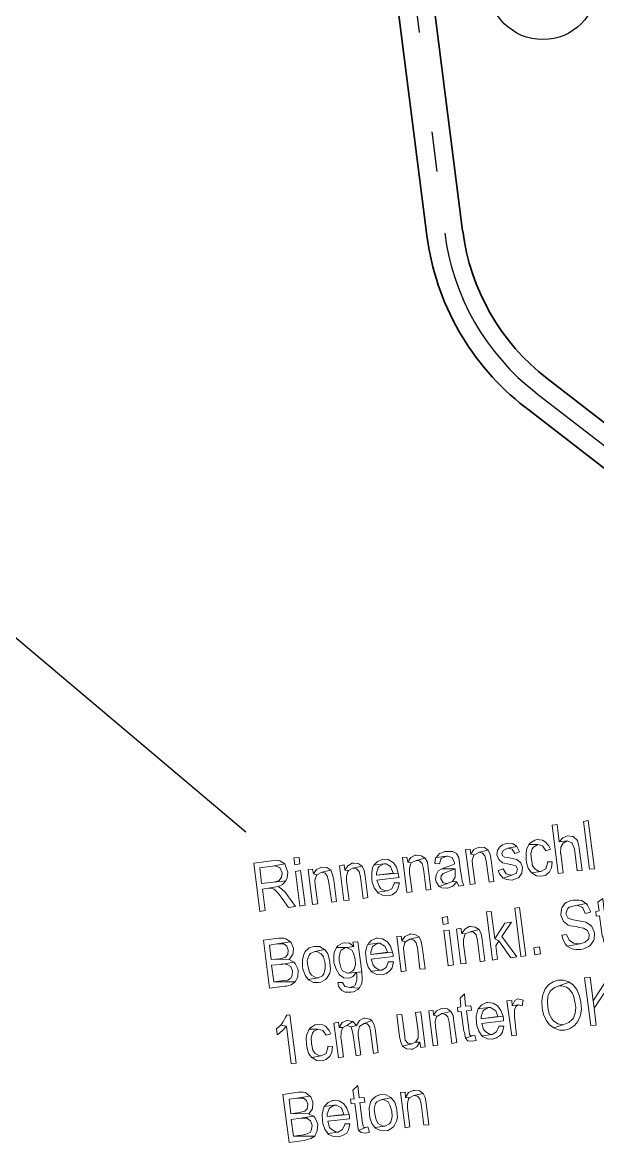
# Model space of a CAD drawing. Header units: metres. Extents: x 2713732.4 to 2713757.2, y 1226081.6 to 1226111.3.
# Drawn here: x 2713744.027 to 2713745.463, y 1226084.13 to 1226086.929 of the extents above; entities that cross this region are included whole.
import ezdxf

# ---------------------------------------------------------------- set-up
doc = ezdxf.new("R2010")
doc.units = ezdxf.units.M
doc.linetypes.add('DASHDOT', pattern=[1, 0.5, -0.25, 0, -0.25])
doc.layers.add('einlagen_boden_erstes_og', color=7, linetype='Continuous', true_color=0x000000)

msp = doc.modelspace()

# ---------------------------------------------------------------- linework, layer by layer
at = {"layer": 'einlagen_boden_erstes_og', "color": 7, "linetype": 'DASHDOT', "lineweight": 25, "extrusion": (0.000477202, 0.001815, 0.999998)}
for p, q in [((2713744.9551, 1226087.4001, -0.1539), (2713745.0817, 1226086.4025, -0.1522)), ((2713745.3094, 1226086.0037, -0.1516), (2713746.5856, 1226085.0149, -0.1504))]:
    msp.add_line(p, q, dxfattribs=at)
at = {"layer": 'einlagen_boden_erstes_og', "color": 1, "linetype": 'Continuous', "lineweight": 35, "true_color": 0xff0000, "extrusion": (0.000477202, 0.001815, 0.999998)}
for p, q in [((2713744.9997, 1226087.4058, -0.154), (2713745.1263, 1226086.4082, -0.1522)), ((2713744.9104, 1226087.3944, -0.1539), (2713745.037, 1226086.3968, -0.1521)), ((2713745.337, 1226086.0393, -0.1516), (2713746.6132, 1226085.0505, -0.1504)), ((2713745.2819, 1226085.9682, -0.1515), (2713746.5581, 1226084.9794, -0.1503))]:
    msp.add_line(p, q, dxfattribs=at)
at = {"layer": 'einlagen_boden_erstes_og', "color": 7, "linetype": 'Continuous', "lineweight": 25, "extrusion": (0.000477202, 0.001815, 0.999998)}
msp.add_line((2713743.8814, 1226085.5007, -0.15), (2713744.5846, 1226084.9062, -0.1492), dxfattribs=at)
at = {"layer": 'einlagen_boden_erstes_og', "color": 7, "lineweight": 0}
for points in [[(2713745.4434, 1226084.8129), (2713745.4282, 1226084.9324), (2713745.4401, 1226084.9346), (2713745.4554, 1226084.814), (2713745.4434, 1226084.8129)], [(2713745.3619, 1226084.9248), (2713745.35, 1226084.9226), (2713745.3652, 1226084.8021), (2713745.3771, 1226084.8042), (2713745.3717, 1226084.852), (2713745.3706, 1226084.8531), (2713745.3717, 1226084.8683), (2713745.3771, 1226084.8781), (2713745.3869, 1226084.8835), (2713745.3674, 1226084.8813)], [(2713745.312, 1226084.8868), (2713745.3065, 1226084.8857), (2713745.2957, 1226084.8792), (2713745.2913, 1226084.8748), (2713745.3141, 1226084.8748), (2713745.3261, 1226084.8716), (2713745.3261, 1226084.8716), (2713745.3337, 1226084.8585), (2713745.3456, 1226084.8629), (2713745.3413, 1226084.8716), (2713745.3326, 1226084.8813), (2713745.3261, 1226084.8857)], [(2713745.388, 1226084.8966), (2713745.3761, 1226084.8911), (2713745.3674, 1226084.8813), (2713745.3869, 1226084.8835), (2713745.3989, 1226084.8792), (2713745.4, 1226084.8781), (2713745.4054, 1226084.864), (2713745.4119, 1226084.8086), (2713745.4249, 1226084.8097), (2713745.4173, 1226084.8651), (2713745.4163, 1226084.8705), (2713745.413, 1226084.8846), (2713745.4021, 1226084.8944), (2713745.401, 1226084.8944)], [(2713745.086, 1226084.8575), (2713745.0817, 1226084.8575), (2713745.0697, 1226084.852), (2713745.0687, 1226084.852), (2713745.06, 1226084.8422), (2713745.086, 1226084.8455), (2713745.0882, 1226084.8455), (2713745.1002, 1226084.8422), (2713745.1056, 1226084.8292), (2713745.1056, 1226084.826), (2713745.0991, 1226084.8227), (2713745.0849, 1226084.8183), (2713745.0741, 1226084.814), (2713745.1078, 1226084.814), (2713745.1078, 1226084.8086), (2713745.1078, 1226084.7934), (2713745.1012, 1226084.7825), (2713745.1002, 1226084.7825), (2713745.1121, 1226084.7814), (2713745.1164, 1226084.7706), (2713745.1295, 1226084.7727), (2713745.1251, 1226084.7825), (2713745.1241, 1226084.7901), (2713745.1208, 1226084.8086), (2713745.1186, 1226084.8281), (2713745.1164, 1226084.8422), (2713745.111, 1226084.852), (2713745.1012, 1226084.8575), (2713745.0991, 1226084.8575)], [(2713745.1447, 1226084.8629), (2713745.1338, 1226084.8618), (2713745.1447, 1226084.7749), (2713745.1577, 1226084.776), (2713745.1512, 1226084.8238), (2713745.1501, 1226084.8357), (2713745.1545, 1226084.8477), (2713745.1556, 1226084.8488), (2713745.1469, 1226084.8509)], [(2713745.1675, 1226084.8683), (2713745.1653, 1226084.8672), (2713745.1545, 1226084.8618), (2713745.1469, 1226084.8509), (2713745.1556, 1226084.8488), (2713745.1675, 1226084.8553), (2713745.1903, 1226084.8607), (2713745.1805, 1226084.8672)], [(2713745.1903, 1226084.8607), (2713745.1675, 1226084.8553), (2713745.1762, 1226084.8531), (2713745.1816, 1226084.8466), (2713745.1849, 1226084.8336), (2713745.1925, 1226084.7803), (2713745.2044, 1226084.7825), (2713745.1979, 1226084.8357), (2713745.1947, 1226084.8498)], [(2713745.2359, 1226084.877), (2713745.2262, 1226084.8737), (2713745.2186, 1226084.8683), (2713745.2131, 1226084.8596), (2713745.212, 1226084.8488), (2713745.2164, 1226084.8368), (2713745.2262, 1226084.8292), (2713745.2305, 1226084.8281), (2713745.2457, 1226084.8249), (2713745.2468, 1226084.8249), (2713745.2587, 1226084.8216), (2713745.2631, 1226084.814), (2713745.2609, 1226084.8042), (2713745.2598, 1226084.8031), (2713745.249, 1226084.7977), (2713745.2272, 1226084.7901), (2713745.2359, 1226084.7868), (2713745.2501, 1226084.7858), (2713745.2533, 1226084.7868), (2713745.2653, 1226084.7912), (2713745.2664, 1226084.7923), (2713745.274, 1226084.8031), (2713745.2761, 1226084.8173), (2713745.2718, 1226084.8292), (2713745.262, 1226084.8368), (2713745.2577, 1226084.8379), (2713745.2435, 1226084.8412), (2713745.2316, 1226084.8433), (2713745.2262, 1226084.8466), (2713745.224, 1226084.852), (2713745.2272, 1226084.8596), (2713745.2272, 1226084.8596), (2713745.2392, 1226084.8651), (2713745.262, 1226084.8694), (2713745.2522, 1226084.8759), (2713745.249, 1226084.8759)], [(2713745.262, 1226084.8694), (2713745.2392, 1226084.8651), (2713745.2501, 1226084.8629), (2713745.2566, 1226084.852), (2713745.2685, 1226084.8564)], [(2713745.2913, 1226084.8748), (2713745.2859, 1226084.8618), (2713745.2848, 1226084.852), (2713745.2848, 1226084.8368), (2713745.2859, 1226084.8292), (2713745.2902, 1226084.8151), (2713745.2979, 1226084.8042), (2713745.3217, 1226084.8075), (2713745.3174, 1226084.8075), (2713745.3065, 1226084.814), (2713745.3011, 1226084.8216), (2713745.2979, 1226084.8379), (2713745.2968, 1226084.852), (2713745.3, 1226084.864), (2713745.3033, 1226084.8683), (2713745.3141, 1226084.8748)], [(2713744.6494, 1226084.8336), (2713744.6048, 1226084.8281), (2713744.62, 1226084.7076), (2713744.6331, 1226084.7097), (2713744.6266, 1226084.7629), (2713744.6418, 1226084.7651), (2713744.6657, 1226084.7695), (2713744.6765, 1226084.7749), (2713744.6852, 1226084.7836), (2713744.6244, 1226084.7771), (2713744.62, 1226084.8162), (2713744.6515, 1226084.8205), (2713744.682, 1226084.826), (2713744.67, 1226084.8336), (2713744.6635, 1226084.8346)], [(2713744.682, 1226084.826), (2713744.6515, 1226084.8205), (2713744.657, 1226084.8216), (2713744.6689, 1226084.8173), (2713744.67, 1226084.8173), (2713744.6754, 1226084.8042), (2713744.6744, 1226084.7934), (2713744.6678, 1226084.7847), (2713744.6667, 1226084.7836), (2713744.6537, 1226084.7803), (2713744.6244, 1226084.7771), (2713744.6852, 1226084.7836), (2713744.6885, 1226084.7912), (2713744.6896, 1226084.8053), (2713744.6885, 1226084.8097), (2713744.683, 1226084.8238)], [(2713744.7178, 1226084.8422), (2713744.7048, 1226084.8412), (2713744.7069, 1226084.8238), (2713744.72, 1226084.826)], [(2713744.8308, 1226084.8238), (2713744.8188, 1226084.8216), (2713744.8297, 1226084.7347), (2713744.8427, 1226084.7358), (2713744.8362, 1226084.7836), (2713744.8362, 1226084.7955), (2713744.8395, 1226084.8075), (2713744.8416, 1226084.8097), (2713744.8319, 1226084.8107)], [(2713744.8536, 1226084.8281), (2713744.8503, 1226084.8281), (2713744.8395, 1226084.8216), (2713744.8319, 1226084.8107), (2713744.8416, 1226084.8097), (2713744.8525, 1226084.8151), (2713744.8753, 1226084.8205), (2713744.8655, 1226084.827)], [(2713744.9046, 1226084.8227), (2713744.9014, 1226084.8173), (2713744.8992, 1226084.8031), (2713744.8992, 1226084.7868), (2713744.9003, 1226084.7803), (2713744.9057, 1226084.7662), (2713744.9133, 1226084.7553), (2713744.9383, 1226084.7586), (2713744.934, 1226084.7586), (2713744.922, 1226084.764), (2713744.9177, 1226084.7706), (2713744.9122, 1226084.7858), (2713744.9676, 1226084.7923), (2713744.9665, 1226084.7966), (2713744.9655, 1226084.8031), (2713744.9112, 1226084.7977), (2713744.9112, 1226084.8031), (2713744.9155, 1226084.8173), (2713744.9177, 1226084.8194), (2713744.9296, 1226084.826)], [(2713744.9274, 1226084.8379), (2713744.9253, 1226084.8368), (2713744.9133, 1226084.8325), (2713744.9046, 1226084.8227), (2713744.9296, 1226084.826), (2713744.935, 1226084.826), (2713744.9459, 1226084.8194), (2713744.947, 1226084.8173), (2713744.9524, 1226084.8031), (2713744.9112, 1226084.7977), (2713744.9655, 1226084.8031), (2713744.9611, 1226084.8183), (2713744.9535, 1226084.8292), (2713744.9513, 1226084.8303), (2713744.9405, 1226084.8368)], [(2713744.9872, 1226084.8433), (2713744.9763, 1226084.8422), (2713744.9872, 1226084.7543), (2713745.0002, 1226084.7564), (2713744.9937, 1226084.8042), (2713744.9937, 1226084.8151), (2713744.997, 1226084.827), (2713744.9981, 1226084.8292), (2713744.9894, 1226084.8303)], [(2713745.0111, 1226084.8477), (2713745.0078, 1226084.8477), (2713744.997, 1226084.8422), (2713744.9894, 1226084.8303), (2713744.9981, 1226084.8292), (2713745.01, 1226084.8346), (2713745.0328, 1226084.8401), (2713745.023, 1226084.8466)], [(2713745.0328, 1226084.8401), (2713745.01, 1226084.8346), (2713745.0187, 1226084.8336), (2713745.0252, 1226084.827), (2713745.0285, 1226084.814), (2713745.035, 1226084.7608), (2713745.0469, 1226084.7619), (2713745.0404, 1226084.8162), (2713745.0382, 1226084.8303)], [(2713745.06, 1226084.8422), (2713745.0589, 1226084.8412), (2713745.0567, 1226084.827), (2713745.0687, 1226084.826), (2713745.0687, 1226084.826), (2713745.073, 1226084.8401), (2713745.0741, 1226084.8401), (2713745.086, 1226084.8455)], [(2713745.338, 1226084.8314), (2713745.338, 1226084.8281), (2713745.3337, 1226084.814), (2713745.3337, 1226084.814), (2713745.3217, 1226084.8075), (2713745.2979, 1226084.8042), (2713745.3, 1226084.8031), (2713745.3109, 1226084.7966), (2713745.3239, 1226084.7955), (2713745.3337, 1226084.7977), (2713745.3435, 1226084.8064), (2713745.3478, 1226084.8162), (2713745.35, 1226084.8314)], [(2713744.7211, 1226084.8097), (2713744.7091, 1226084.8075), (2713744.72, 1226084.7206), (2713744.733, 1226084.7228)], [(2713744.7515, 1226084.8129), (2713744.7406, 1226084.8118), (2713744.7515, 1226084.7249), (2713744.7645, 1226084.726), (2713744.758, 1226084.7738), (2713744.7569, 1226084.7858), (2713744.7613, 1226084.7977), (2713744.7623, 1226084.7988), (2713744.7536, 1226084.801)], [(2713744.7743, 1226084.8183), (2713744.7721, 1226084.8173), (2713744.7613, 1226084.8118), (2713744.7536, 1226084.801), (2713744.7623, 1226084.7988), (2713744.7743, 1226084.8053), (2713744.7971, 1226084.8107), (2713744.7873, 1226084.8173)], [(2713744.7971, 1226084.8107), (2713744.7743, 1226084.8053), (2713744.783, 1226084.8031), (2713744.7884, 1226084.7966), (2713744.7917, 1226084.7836), (2713744.7993, 1226084.7304), (2713744.8112, 1226084.7325), (2713744.8047, 1226084.7858), (2713744.8014, 1226084.7999)], [(2713744.8753, 1226084.8205), (2713744.8525, 1226084.8151), (2713744.8612, 1226084.814), (2713744.8677, 1226084.8075), (2713744.871, 1226084.7934), (2713744.8775, 1226084.7401), (2713744.8894, 1226084.7423), (2713744.8829, 1226084.7955), (2713744.8807, 1226084.8097)], [(2713745.0741, 1226084.814), (2713745.0654, 1226084.8086), (2713745.06, 1226084.7988), (2713745.0589, 1226084.7868), (2713745.06, 1226084.7814), (2713745.0676, 1226084.7695), (2713745.0882, 1226084.7771), (2713745.0773, 1226084.7792), (2713745.0719, 1226084.789), (2713745.073, 1226084.7966), (2713745.0773, 1226084.8021), (2713745.0882, 1226084.8064), (2713745.0969, 1226084.8097), (2713745.1078, 1226084.814)], [(2713745.2272, 1226084.814), (2713745.2153, 1226084.8097), (2713745.2186, 1226084.801), (2713745.2272, 1226084.7901), (2713745.249, 1226084.7977), (2713745.2468, 1226084.7977), (2713745.2348, 1226084.801), (2713745.2348, 1226084.801)], [(2713744.6657, 1226084.7695), (2713744.6418, 1226084.7651), (2713744.6494, 1226084.7651), (2713744.6559, 1226084.7629), (2713744.6635, 1226084.7553), (2713744.6657, 1226084.7532), (2713744.6754, 1226084.7401), (2713744.6917, 1226084.7173), (2713744.7091, 1226084.7195), (2713744.6874, 1226084.7499), (2713744.6841, 1226084.7543), (2713744.6744, 1226084.764)], [(2713744.9557, 1226084.7792), (2713744.9557, 1226084.7771), (2713744.9492, 1226084.764), (2713744.9383, 1226084.7586), (2713744.9133, 1226084.7553), (2713744.9155, 1226084.7532), (2713744.9264, 1226084.7477), (2713744.9394, 1226084.7467), (2713744.9503, 1226084.7488), (2713744.96, 1226084.7564), (2713744.9644, 1226084.764), (2713744.9687, 1226084.7792)], [(2713745.1002, 1226084.7825), (2713745.0882, 1226084.7771), (2713745.0676, 1226084.7695), (2713745.0741, 1226084.7662), (2713745.0871, 1226084.7651), (2713745.0882, 1226084.7651), (2713745.1002, 1226084.7695), (2713745.1023, 1226084.7716), (2713745.1121, 1226084.7814)], [(2713745.476, 1226084.7401), (2713745.464, 1226084.7304), (2713745.4673, 1226084.7086), (2713745.4586, 1226084.7076), (2713745.4597, 1226084.6956), (2713745.4684, 1226084.6967), (2713745.4749, 1226084.6467), (2713745.476, 1226084.6435), (2713745.4793, 1226084.6293), (2713745.4966, 1226084.6359), (2713745.4923, 1226084.6369), (2713745.489, 1226084.6391), (2713745.4879, 1226084.6478), (2713745.4814, 1226084.6989), (2713745.4934, 1226084.6999), (2713745.4923, 1226084.7119), (2713745.4793, 1226084.7097)], [(2713745.2718, 1226084.5946), (2713745.2566, 1226084.7152), (2713745.2685, 1226084.7173), (2713745.2837, 1226084.5968), (2713745.2718, 1226084.5946)], [(2713745.4032, 1226084.7358), (2713745.3967, 1226084.7347), (2713745.3847, 1226084.7293), (2713745.3815, 1226084.7271), (2713745.3739, 1226084.7162), (2713745.3728, 1226084.713), (2713745.3717, 1226084.6989), (2713745.3717, 1226084.6978), (2713745.3771, 1226084.6837), (2713745.3782, 1226084.6826), (2713745.3891, 1226084.6739), (2713745.3945, 1226084.6717), (2713745.4097, 1226084.6695), (2713745.4173, 1226084.6674), (2713745.4282, 1226084.6652), (2713745.438, 1226084.6598), (2713745.4423, 1226084.65), (2713745.4412, 1226084.6391), (2713745.4325, 1226084.6304), (2713745.4325, 1226084.6304), (2713745.4195, 1226084.6261), (2713745.3869, 1226084.6207), (2713745.3989, 1226084.6141), (2713745.4086, 1226084.612), (2713745.4217, 1226084.612), (2713745.4293, 1226084.6141), (2713745.4412, 1226084.6196), (2713745.4456, 1226084.6228), (2713745.4532, 1226084.6337), (2713745.4543, 1226084.638), (2713745.4554, 1226084.6532), (2713745.4543, 1226084.6565), (2713745.4488, 1226084.6695), (2713745.4456, 1226084.6728), (2713745.4336, 1226084.6804), (2713745.426, 1226084.6826), (2713745.4108, 1226084.6847), (2713745.3989, 1226084.6869), (2713745.3891, 1226084.6913), (2713745.3837, 1226084.701), (2713745.3837, 1226084.701), (2713745.388, 1226084.7141), (2713745.3924, 1226084.7184), (2713745.4054, 1226084.7217), (2713745.4347, 1226084.7271), (2713745.4228, 1226084.7347), (2713745.4163, 1226084.7358)], [(2713745.4347, 1226084.7271), (2713745.4054, 1226084.7217), (2713745.4119, 1226084.7228), (2713745.4239, 1226084.7184), (2713745.426, 1226084.7162), (2713745.4325, 1226084.7021), (2713745.4456, 1226084.7054), (2713745.4445, 1226084.7097), (2713745.438, 1226084.7228)], [(2713745.0882, 1226084.6945), (2713745.0752, 1226084.6923), (2713745.0773, 1226084.675), (2713745.0904, 1226084.6771)], [(2713745.1979, 1226084.7076), (2713745.186, 1226084.7065), (2713745.2012, 1226084.5859), (2713745.2131, 1226084.5881), (2713745.2088, 1226084.6217), (2713745.2164, 1226084.6337), (2713745.2066, 1226084.6391)], [(2713745.0926, 1226084.6608), (2713745.0795, 1226084.6598), (2713745.0904, 1226084.5718), (2713745.1034, 1226084.5739)], [(2713745.1219, 1226084.6652), (2713745.111, 1226084.663), (2713745.1219, 1226084.5761), (2713745.1349, 1226084.5772), (2713745.1284, 1226084.625), (2713745.1284, 1226084.6369), (2713745.1317, 1226084.6489), (2713745.1327, 1226084.6511), (2713745.1241, 1226084.6522)], [(2713745.1458, 1226084.6695), (2713745.1425, 1226084.6695), (2713745.1317, 1226084.663), (2713745.1241, 1226084.6522), (2713745.1327, 1226084.6511), (2713745.1447, 1226084.6565), (2713745.1675, 1226084.6619), (2713745.1577, 1226084.6684)], [(2713745.1675, 1226084.6619), (2713745.1447, 1226084.6565), (2713745.1534, 1226084.6554), (2713745.1599, 1226084.6489), (2713745.1632, 1226084.6348), (2713745.1697, 1226084.5815), (2713745.1816, 1226084.5837), (2713745.1751, 1226084.6369), (2713745.1729, 1226084.6511)], [(2713745.2479, 1226084.6804), (2713745.2316, 1226084.6782), (2713745.2066, 1226084.6391), (2713745.2164, 1226084.6337), (2713745.2468, 1226084.5913), (2713745.262, 1226084.5935), (2713745.224, 1226084.6445)], [(2713744.6667, 1226084.6402), (2713744.6287, 1226084.6359), (2713744.6439, 1226084.5153), (2713744.682, 1226084.5207), (2713744.6863, 1226084.5207), (2713744.6982, 1226084.524), (2713744.708, 1226084.5316), (2713744.6548, 1226084.5316), (2713744.6494, 1226084.5729), (2713744.6733, 1226084.575), (2713744.7048, 1226084.5805), (2713744.6928, 1226084.587), (2713744.6939, 1226084.5881), (2713744.6483, 1226084.587), (2713744.6439, 1226084.6228), (2713744.6635, 1226084.6261), (2713744.6961, 1226084.6315), (2713744.6852, 1226084.6391), (2713744.6798, 1226084.6402)], [(2713744.6961, 1226084.6315), (2713744.6635, 1226084.6261), (2713744.6667, 1226084.6261), (2713744.6798, 1226084.6261), (2713744.6874, 1226084.6207), (2713744.6906, 1226084.6109), (2713744.6896, 1226084.6), (2713744.683, 1226084.5924), (2713744.67, 1226084.5892), (2713744.6483, 1226084.587), (2713744.6939, 1226084.5881), (2713744.7015, 1226084.5989), (2713744.7026, 1226084.5989), (2713744.7037, 1226084.6141), (2713744.7037, 1226084.6152), (2713744.6982, 1226084.6293)], [(2713744.8308, 1226084.6293), (2713744.8264, 1226084.6283), (2713744.8145, 1226084.6217), (2713744.8112, 1226084.6174), (2713744.834, 1226084.6174), (2713744.8373, 1226084.6174), (2713744.8547, 1226084.6196), (2713744.8438, 1226084.6283)], [(2713744.8644, 1226084.6315), (2713744.8525, 1226084.6304), (2713744.8547, 1226084.6196), (2713744.8373, 1226084.6174), (2713744.8492, 1226084.6109), (2713744.8536, 1226084.6033), (2713744.8579, 1226084.5881), (2713744.859, 1226084.575), (2713744.8558, 1226084.5631), (2713744.8525, 1226084.5587), (2713744.8416, 1226084.5533), (2713744.8742, 1226084.5566)], [(2713744.8894, 1226084.625), (2713744.8873, 1226084.6196), (2713744.884, 1226084.6054), (2713744.8851, 1226084.5892), (2713744.8862, 1226084.5826), (2713744.8905, 1226084.5685), (2713744.8981, 1226084.5577), (2713744.9242, 1226084.5609), (2713744.9188, 1226084.5609), (2713744.9079, 1226084.5674), (2713744.9025, 1226084.5729), (2713744.8981, 1226084.5881), (2713744.9524, 1226084.5946), (2713744.9524, 1226084.5989), (2713744.9513, 1226084.6054), (2713744.897, 1226084.6), (2713744.897, 1226084.6054), (2713744.9014, 1226084.6196), (2713744.9035, 1226084.6217), (2713744.9144, 1226084.6283)], [(2713744.9133, 1226084.6402), (2713744.9101, 1226084.6402), (2713744.8981, 1226084.6348), (2713744.8894, 1226084.625), (2713744.9144, 1226084.6283), (2713744.9198, 1226084.6283), (2713744.9307, 1226084.6217), (2713744.9329, 1226084.6196), (2713744.9383, 1226084.6054), (2713744.897, 1226084.6), (2713744.9513, 1226084.6054), (2713744.9459, 1226084.6207), (2713744.9383, 1226084.6315), (2713744.9372, 1226084.6326), (2713744.9264, 1226084.6391)], [(2713744.9731, 1226084.6456), (2713744.9622, 1226084.6445), (2713744.9731, 1226084.5566), (2713744.985, 1226084.5587), (2713744.9796, 1226084.6065), (2713744.9785, 1226084.6174), (2713744.9818, 1226084.6293), (2713744.9839, 1226084.6315), (2713744.9742, 1226084.6337)], [(2713744.9959, 1226084.6511), (2713744.9937, 1226084.65), (2713744.9818, 1226084.6445), (2713744.9742, 1226084.6337), (2713744.9839, 1226084.6315), (2713744.9948, 1226084.638), (2713745.0176, 1226084.6435), (2713745.0089, 1226084.6489)], [(2713745.0176, 1226084.6435), (2713744.9948, 1226084.638), (2713745.0046, 1226084.6359), (2713745.01, 1226084.6293), (2713745.0133, 1226084.6163), (2713745.0198, 1226084.5631), (2713745.0328, 1226084.5642), (2713745.0252, 1226084.6185), (2713745.023, 1226084.6326)], [(2713745.3858, 1226084.65), (2713745.3739, 1226084.6478), (2713745.3761, 1226084.6391), (2713745.3826, 1226084.6261), (2713745.3869, 1226084.6207), (2713745.4195, 1226084.6261), (2713745.4163, 1226084.6261), (2713745.4032, 1226084.6283), (2713745.4032, 1226084.6283), (2713745.3924, 1226084.6359), (2713745.3924, 1226084.6359)], [(2713744.7558, 1226084.6196), (2713744.7428, 1226084.6163), (2713744.733, 1226084.6076), (2713744.7298, 1226084.6), (2713744.7265, 1226084.587), (2713744.7265, 1226084.5696), (2713744.7276, 1226084.5631), (2713744.733, 1226084.5479), (2713744.7406, 1226084.537), (2713744.7656, 1226084.5414), (2713744.7602, 1226084.5414), (2713744.7493, 1226084.5479), (2713744.7439, 1226084.5555), (2713744.7395, 1226084.5718), (2713744.7384, 1226084.5848), (2713744.7428, 1226084.5978), (2713744.746, 1226084.6022), (2713744.7569, 1226084.6076), (2713744.7819, 1226084.612), (2713744.7797, 1226084.613), (2713744.7689, 1226084.6196)], [(2713744.7819, 1226084.612), (2713744.7569, 1226084.6076), (2713744.7623, 1226084.6076), (2713744.7732, 1226084.6011), (2713744.7786, 1226084.5935), (2713744.783, 1226084.5772), (2713744.783, 1226084.5642), (2713744.7797, 1226084.5511), (2713744.7765, 1226084.5468), (2713744.7656, 1226084.5414), (2713744.7406, 1226084.537), (2713744.7428, 1226084.5359), (2713744.7536, 1226084.5294), (2713744.7667, 1226084.5294), (2713744.7721, 1226084.5305), (2713744.7841, 1226084.537), (2713744.7873, 1226084.5403), (2713744.7949, 1226084.5533), (2713744.796, 1226084.5631), (2713744.7949, 1226084.5805), (2713744.7938, 1226084.5859), (2713744.7895, 1226084.6011)], [(2713744.8112, 1226084.6174), (2713744.8058, 1226084.6044), (2713744.8047, 1226084.5957), (2713744.8047, 1226084.5805), (2713744.8058, 1226084.5772), (2713744.8101, 1226084.5631), (2713744.8177, 1226084.55), (2713744.8188, 1226084.549), (2713744.8297, 1226084.5414), (2713744.8427, 1226084.5403), (2713744.8525, 1226084.5446), (2713744.8612, 1226084.5544), (2713744.8742, 1226084.5566), (2713744.8416, 1226084.5533), (2713744.8384, 1226084.5533), (2713744.8264, 1226084.5587), (2713744.8221, 1226084.5674), (2713744.8177, 1226084.5837), (2713744.8177, 1226084.5946), (2713744.821, 1226084.6076), (2713744.8232, 1226084.6109), (2713744.834, 1226084.6174)], [(2713745.3065, 1226084.5989), (2713745.3044, 1226084.6163), (2713745.3185, 1226084.6185), (2713745.3207, 1226084.6011), (2713745.3065, 1226084.5989)], [(2713744.7048, 1226084.5805), (2713744.6733, 1226084.575), (2713744.6754, 1226084.5761), (2713744.6885, 1226084.575), (2713744.6972, 1226084.5696), (2713744.7015, 1226084.5577), (2713744.7004, 1226084.5479), (2713744.6972, 1226084.5403), (2713744.6896, 1226084.5359), (2713744.6798, 1226084.5348), (2713744.6548, 1226084.5316), (2713744.708, 1226084.5316), (2713744.7145, 1226084.5435), (2713744.7145, 1226084.5446), (2713744.7156, 1226084.5598), (2713744.7145, 1226084.5642), (2713744.708, 1226084.5772)], [(2713744.9405, 1226084.5815), (2713744.9405, 1226084.5794), (2713744.935, 1226084.5674), (2713744.9242, 1226084.5609), (2713744.8981, 1226084.5577), (2713744.9003, 1226084.5555), (2713744.9122, 1226084.55), (2713744.9253, 1226084.549), (2713744.935, 1226084.5522), (2713744.9448, 1226084.5587), (2713744.9503, 1226084.5663), (2713744.9535, 1226084.5815)], [(2713744.8742, 1226084.5566), (2713744.8612, 1226084.5544), (2713744.8623, 1226084.549), (2713744.8623, 1226084.5359), (2713744.8579, 1226084.5229), (2713744.8568, 1226084.5218), (2713744.8449, 1226084.5175), (2713744.8677, 1226084.5153), (2713744.8742, 1226084.5272), (2713744.8753, 1226084.5381)], [(2713745.4445, 1226084.5435), (2713745.4304, 1226084.5414), (2713745.4467, 1226084.4219), (2713745.4597, 1226084.423), (2713745.4543, 1226084.4653), (2713745.4521, 1226084.4838)], [(2713745.5129, 1226084.5522), (2713745.4945, 1226084.55), (2713745.4521, 1226084.4838), (2713745.4543, 1226084.4653), (2713745.4684, 1226084.486), (2713745.476, 1226084.4979)], [(2713744.8145, 1226084.5294), (2713744.8166, 1226084.5196), (2713744.8243, 1226084.5099), (2713744.8329, 1226084.5055), (2713744.8471, 1226084.5055), (2713744.8536, 1226084.5066), (2713744.8644, 1226084.512), (2713744.8677, 1226084.5153), (2713744.8449, 1226084.5175), (2713744.8449, 1226084.5175), (2713744.8319, 1226084.5196), (2713744.8264, 1226084.5294)], [(2713745.3652, 1226084.5359), (2713745.3641, 1226084.5359), (2713745.3522, 1226084.5316), (2713745.3413, 1226084.5251), (2713745.3326, 1226084.5142), (2713745.3304, 1226084.5099), (2713745.3261, 1226084.4968), (2713745.3239, 1226084.4827), (2713745.325, 1226084.4653), (2713745.325, 1226084.4653), (2713745.3283, 1226084.4501), (2713745.3348, 1226084.436), (2713745.3348, 1226084.436), (2713745.3435, 1226084.424), (2713745.3543, 1226084.4164), (2713745.3793, 1226084.4251), (2713745.3771, 1226084.424), (2713745.3641, 1226084.4262), (2713745.3532, 1226084.4338), (2713745.3489, 1226084.4393), (2713745.3424, 1226084.4512), (2713745.3391, 1226084.4675), (2713745.338, 1226084.4816), (2713745.3391, 1226084.4957), (2713745.3446, 1226084.5077), (2713745.3456, 1226084.5088), (2713745.3554, 1226084.5175), (2713745.3674, 1226084.5218), (2713745.3924, 1226084.5305), (2713745.3913, 1226084.5316), (2713745.3782, 1226084.5359)], [(2713745.3924, 1226084.5305), (2713745.3674, 1226084.5218), (2713745.3739, 1226084.5218), (2713745.3858, 1226084.5185), (2713745.3913, 1226084.5142), (2713745.401, 1226084.5033), (2713745.4043, 1226084.4936), (2713745.4076, 1226084.4773), (2713745.4086, 1226084.4675), (2713745.4076, 1226084.4534), (2713745.4032, 1226084.4403), (2713745.401, 1226084.4382), (2713745.3913, 1226084.4295), (2713745.3793, 1226084.4251), (2713745.3543, 1226084.4164), (2713745.3554, 1226084.4154), (2713745.3685, 1226084.411), (2713745.3815, 1226084.411), (2713745.3815, 1226084.411), (2713745.3934, 1226084.4143), (2713745.4054, 1226084.4219), (2713745.4054, 1226084.4219), (2713745.4141, 1226084.4327), (2713745.4195, 1226084.4458), (2713745.4206, 1226084.449), (2713745.4228, 1226084.4631), (2713745.4217, 1226084.4794), (2713745.4217, 1226084.4827), (2713745.4173, 1226084.4979), (2713745.4119, 1226084.5109), (2713745.4119, 1226084.5109), (2713745.4032, 1226084.5229)], [(2713745.1306, 1226084.5012), (2713745.1197, 1226084.4903), (2713745.1219, 1226084.4686), (2713745.1132, 1226084.4675), (2713745.1143, 1226084.4566), (2713745.123, 1226084.4577), (2713745.1295, 1226084.4078), (2713745.1306, 1226084.4045), (2713745.1338, 1226084.3904), (2713745.1512, 1226084.3969), (2713745.1469, 1226084.3969), (2713745.1436, 1226084.4001), (2713745.1425, 1226084.4078), (2713745.136, 1226084.4588), (2713745.148, 1226084.461), (2713745.1469, 1226084.4718), (2713745.1338, 1226084.4708)], [(2713745.2642, 1226084.4892), (2713745.2566, 1226084.4849), (2713745.2566, 1226084.4849), (2713745.2501, 1226084.4718), (2713745.2653, 1226084.474), (2713745.275, 1226084.4718), (2713745.2772, 1226084.486), (2713745.2772, 1226084.486)], [(2713745.0524, 1226084.4599), (2713745.0415, 1226084.4588), (2713745.0524, 1226084.3719), (2713745.0643, 1226084.373), (2713745.0589, 1226084.4208), (2713745.0578, 1226084.4327), (2713745.0611, 1226084.4447), (2713745.0632, 1226084.4458), (2713745.0534, 1226084.4479)], [(2713745.0752, 1226084.4653), (2713745.0719, 1226084.4642), (2713745.0611, 1226084.4588), (2713745.0534, 1226084.4479), (2713745.0632, 1226084.4458), (2713745.0741, 1226084.4523), (2713745.0969, 1226084.4577), (2713745.0882, 1226084.4642)], [(2713745.1653, 1226084.4642), (2713745.1632, 1226084.4588), (2713745.1599, 1226084.4458), (2713745.161, 1226084.4284), (2713745.1621, 1226084.4219), (2713745.1664, 1226084.4078), (2713745.174, 1226084.3969), (2713745.2001, 1226084.4001), (2713745.1947, 1226084.4001), (2713745.1838, 1226084.4067), (2713745.1784, 1226084.4121), (2713745.174, 1226084.4273), (2713745.2283, 1226084.4338), (2713745.2283, 1226084.4382), (2713745.2272, 1226084.4458), (2713745.1729, 1226084.4393), (2713745.1729, 1226084.4458), (2713745.1773, 1226084.4588), (2713745.1795, 1226084.461), (2713745.1903, 1226084.4675)], [(2713745.1892, 1226084.4794), (2713745.186, 1226084.4794), (2713745.174, 1226084.474), (2713745.1653, 1226084.4642), (2713745.1903, 1226084.4675), (2713745.1957, 1226084.4675), (2713745.2066, 1226084.461), (2713745.2088, 1226084.4588), (2713745.2142, 1226084.4447), (2713745.1729, 1226084.4393), (2713745.2272, 1226084.4458), (2713745.2218, 1226084.4599), (2713745.2142, 1226084.4708), (2713745.2131, 1226084.4718), (2713745.2023, 1226084.4784)], [(2713745.249, 1226084.4849), (2713745.237, 1226084.4838), (2713745.249, 1226084.3969), (2713745.2609, 1226084.398), (2713745.2555, 1226084.4436), (2713745.2555, 1226084.4458), (2713745.2555, 1226084.461), (2713745.2587, 1226084.4697), (2713745.2653, 1226084.474), (2713745.2501, 1226084.4718)], [(2713744.695, 1226084.449), (2713744.6874, 1226084.4479), (2713744.6852, 1226084.4436), (2713744.6776, 1226084.4306), (2713744.6722, 1226084.423), (2713744.6863, 1226084.4208), (2713744.6982, 1226084.3263), (2713744.7102, 1226084.3285)], [(2713744.8166, 1226084.4306), (2713744.8047, 1226084.4284), (2713744.8166, 1226084.3415), (2713744.8286, 1226084.3437), (2713744.8232, 1226084.3882), (2713744.8221, 1226084.3915), (2713744.8232, 1226084.4067), (2713744.8275, 1226084.4175), (2713744.8177, 1226084.4175)], [(2713744.8384, 1226084.4349), (2713744.8373, 1226084.4349), (2713744.8253, 1226084.4295), (2713744.8177, 1226084.4175), (2713744.8275, 1226084.4175), (2713744.8373, 1226084.4219), (2713744.8525, 1226084.4327), (2713744.8514, 1226084.4327)], [(2713744.8525, 1226084.4327), (2713744.8373, 1226084.4219), (2713744.8481, 1226084.4186), (2713744.8612, 1226084.4219)], [(2713744.8818, 1226084.4403), (2713744.8797, 1226084.4403), (2713744.8688, 1226084.4349), (2713744.8612, 1226084.4219), (2713744.8481, 1226084.4186), (2713744.8481, 1226084.4186), (2713744.8525, 1226084.4034), (2713744.8601, 1226084.3469), (2713744.872, 1226084.3491), (2713744.8655, 1226084.3991), (2713744.8655, 1226084.4067), (2713744.8688, 1226084.4197), (2713744.8699, 1226084.4208), (2713744.8807, 1226084.4273), (2713744.8992, 1226084.4349), (2713744.8949, 1226084.4382)], [(2713744.8992, 1226084.4349), (2713744.8807, 1226084.4273), (2713744.8883, 1226084.4262), (2713744.8938, 1226084.4197), (2713744.8959, 1226084.4078), (2713744.9035, 1226084.3524), (2713744.9155, 1226084.3545), (2713744.9079, 1226084.4143), (2713744.9057, 1226084.424)], [(2713744.9742, 1226084.4501), (2713744.9622, 1226084.449), (2713744.9687, 1226084.3947), (2713744.972, 1226084.3806), (2713744.9763, 1226084.3708), (2713744.9991, 1226084.3762), (2713744.9894, 1226084.3784), (2713744.9828, 1226084.386), (2713744.9828, 1226084.386), (2713744.9807, 1226084.4023)], [(2713745.0219, 1226084.4566), (2713745.0089, 1226084.4545), (2713745.0154, 1226084.4078), (2713745.0154, 1226084.4056), (2713745.0154, 1226084.3904), (2713745.0089, 1226084.3806), (2713745.0198, 1226084.3806), (2713745.0219, 1226084.3676), (2713745.0328, 1226084.3686)], [(2713745.0969, 1226084.4577), (2713745.0741, 1226084.4523), (2713745.0839, 1226084.4501), (2713745.0893, 1226084.4436), (2713745.0926, 1226084.4306), (2713745.0991, 1226084.3773), (2713745.1121, 1226084.3795), (2713745.1045, 1226084.4327), (2713745.1023, 1226084.4469)], [(2713744.6722, 1226084.423), (2713744.6613, 1226084.4143), (2713744.6635, 1226084.4001), (2713744.6646, 1226084.4001), (2713744.6754, 1226084.4088), (2713744.6765, 1226084.4099), (2713744.6863, 1226084.4208)], [(2713744.7428, 1226084.4132), (2713744.7374, 1226084.4001), (2713744.7352, 1226084.3915), (2713744.7363, 1226084.3752), (2713744.7374, 1226084.3686), (2713744.7417, 1226084.3534), (2713744.7493, 1226084.3426), (2713744.7732, 1226084.3469), (2713744.7689, 1226084.3469), (2713744.758, 1226084.3524), (2713744.7526, 1226084.361), (2713744.7493, 1226084.3773), (2713744.7482, 1226084.3915), (2713744.7515, 1226084.4034), (2713744.7547, 1226084.4078), (2713744.7656, 1226084.4132)], [(2713744.7634, 1226084.4251), (2713744.758, 1226084.424), (2713744.7471, 1226084.4175), (2713744.7428, 1226084.4132), (2713744.7656, 1226084.4132), (2713744.7775, 1226084.4099), (2713744.7775, 1226084.4099), (2713744.7851, 1226084.398), (2713744.7971, 1226084.4012), (2713744.7928, 1226084.4099), (2713744.7841, 1226084.4208), (2713744.7775, 1226084.424)], [(2713745.2164, 1226084.4208), (2713745.2164, 1226084.4197), (2713745.211, 1226084.4067), (2713745.2001, 1226084.4001), (2713745.174, 1226084.3969), (2713745.1762, 1226084.3947), (2713745.1881, 1226084.3893), (2713745.2012, 1226084.3882), (2713745.211, 1226084.3915), (2713745.2207, 1226084.398), (2713745.2262, 1226084.4056), (2713745.2294, 1226084.4208)], [(2713745.0089, 1226084.3806), (2713744.9991, 1226084.3762), (2713744.9763, 1226084.3708), (2713744.9861, 1226084.3643), (2713744.9981, 1226084.3632), (2713745.0013, 1226084.3632), (2713745.0122, 1226084.3686), (2713745.0198, 1226084.3806)], [(2713745.1566, 1226084.398), (2713745.1512, 1226084.3969), (2713745.1338, 1226084.3904), (2713745.1393, 1226084.3839), (2713745.1501, 1226084.3828), (2713745.1599, 1226084.3849)], [(2713744.7895, 1226084.3708), (2713744.7895, 1226084.3665), (2713744.7851, 1226084.3534), (2713744.7851, 1226084.3524), (2713744.7732, 1226084.3469), (2713744.7493, 1226084.3426), (2713744.7515, 1226084.3415), (2713744.7623, 1226084.335), (2713744.7754, 1226084.3339), (2713744.7851, 1226084.3371), (2713744.7949, 1226084.3458), (2713744.7993, 1226084.3545), (2713744.8014, 1226084.3697)], [(2713744.8644, 1226084.272), (2713744.8525, 1226084.2611), (2713744.8558, 1226084.2394), (2713744.846, 1226084.2383), (2713744.8481, 1226084.2263), (2713744.8568, 1226084.2274), (2713744.8634, 1226084.1775), (2713744.8634, 1226084.1742), (2713744.8666, 1226084.1601), (2713744.884, 1226084.1677), (2713744.8797, 1226084.1677), (2713744.8775, 1226084.171), (2713744.8764, 1226084.1786), (2713744.8699, 1226084.2296), (2713744.8818, 1226084.2307), (2713744.8807, 1226084.2426), (2713744.8677, 1226084.2416)], [(2713744.7156, 1226084.2557), (2713744.6776, 1226084.2502), (2713744.6928, 1226084.1297), (2713744.7308, 1226084.1351), (2713744.7352, 1226084.1362), (2713744.7471, 1226084.1395), (2713744.7569, 1226084.146), (2713744.7037, 1226084.146), (2713744.6982, 1226084.1872), (2713744.7221, 1226084.1905), (2713744.7536, 1226084.1959), (2713744.7417, 1226084.2014), (2713744.7428, 1226084.2025), (2713744.6972, 1226084.2014), (2713744.6928, 1226084.2383), (2713744.7124, 1226084.2405), (2713744.745, 1226084.2459), (2713744.7341, 1226084.2546), (2713744.7287, 1226084.2557)], [(2713744.745, 1226084.2459), (2713744.7124, 1226084.2405), (2713744.7156, 1226084.2405), (2713744.7287, 1226084.2405), (2713744.7363, 1226084.235), (2713744.7395, 1226084.2253), (2713744.7384, 1226084.2144), (2713744.7319, 1226084.2079), (2713744.7189, 1226084.2046), (2713744.6972, 1226084.2014), (2713744.7428, 1226084.2025), (2713744.7504, 1226084.2133), (2713744.7515, 1226084.2144), (2713744.7526, 1226084.2285), (2713744.7526, 1226084.2307), (2713744.7471, 1226084.2437)], [(2713744.8047, 1226084.235), (2713744.8014, 1226084.235), (2713744.7906, 1226084.2296), (2713744.7808, 1226084.2198), (2713744.8058, 1226084.2231), (2713744.8112, 1226084.2231), (2713744.8232, 1226084.2166), (2713744.8243, 1226084.2144), (2713744.8297, 1226084.2003), (2713744.7884, 1226084.1948), (2713744.8427, 1226084.2003), (2713744.8373, 1226084.2155), (2713744.8297, 1226084.2263), (2713744.8286, 1226084.2274), (2713744.8177, 1226084.234)], [(2713744.922, 1226084.2502), (2713744.9101, 1226084.2459), (2713744.9003, 1226084.2372), (2713744.8959, 1226084.2307), (2713744.8927, 1226084.2166), (2713744.8938, 1226084.2003), (2713744.8949, 1226084.1927), (2713744.8992, 1226084.1775), (2713744.9068, 1226084.1677), (2713744.9318, 1226084.171), (2713744.9274, 1226084.171), (2713744.9155, 1226084.1775), (2713744.9101, 1226084.1862), (2713744.9068, 1226084.2014), (2713744.9057, 1226084.2144), (2713744.909, 1226084.2274), (2713744.9122, 1226084.2318), (2713744.9242, 1226084.2372), (2713744.9481, 1226084.2416), (2713744.947, 1226084.2426), (2713744.935, 1226084.2492)], [(2713744.9481, 1226084.2416), (2713744.9242, 1226084.2372), (2713744.9285, 1226084.2372), (2713744.9405, 1226084.2318), (2713744.9448, 1226084.2231), (2713744.9492, 1226084.2079), (2713744.9503, 1226084.1938), (2713744.947, 1226084.1818), (2713744.9437, 1226084.1764), (2713744.9318, 1226084.171), (2713744.9068, 1226084.1677), (2713744.909, 1226084.1655), (2713744.9209, 1226084.1601), (2713744.934, 1226084.159), (2713744.9394, 1226084.1601), (2713744.9503, 1226084.1666), (2713744.9546, 1226084.1699), (2713744.9611, 1226084.1829), (2713744.9633, 1226084.1927), (2713744.9622, 1226084.2101), (2713744.9611, 1226084.2166), (2713744.9568, 1226084.2307)], [(2713744.9828, 1226084.2557), (2713744.9709, 1226084.2546), (2713744.9828, 1226084.1666), (2713744.9948, 1226084.1688), (2713744.9883, 1226084.2166), (2713744.9883, 1226084.2274), (2713744.9915, 1226084.2394), (2713744.9937, 1226084.2416), (2713744.9839, 1226084.2426)], [(2713745.0057, 1226084.26), (2713745.0024, 1226084.26), (2713744.9915, 1226084.2546), (2713744.9839, 1226084.2426), (2713744.9937, 1226084.2416), (2713745.0046, 1226084.247), (2713745.0274, 1226084.2524), (2713745.0187, 1226084.2589)], [(2713745.0274, 1226084.2524), (2713745.0046, 1226084.247), (2713745.0133, 1226084.2459), (2713745.0198, 1226084.2394), (2713745.023, 1226084.2263), (2713745.0296, 1226084.1731), (2713745.0415, 1226084.1742), (2713745.035, 1226084.2285), (2713745.0328, 1226084.2426)], [(2713744.7808, 1226084.2198), (2713744.7786, 1226084.2144), (2713744.7754, 1226084.2014), (2713744.7765, 1226084.184), (2713744.7775, 1226084.1775), (2713744.7819, 1226084.1633), (2713744.7895, 1226084.1525), (2713744.8156, 1226084.1557), (2713744.8101, 1226084.1557), (2713744.7993, 1226084.1623), (2713744.7938, 1226084.1677), (2713744.7895, 1226084.1829), (2713744.8438, 1226084.1894), (2713744.8438, 1226084.1938), (2713744.8427, 1226084.2003), (2713744.7884, 1226084.1948), (2713744.7884, 1226084.2014), (2713744.7928, 1226084.2144), (2713744.7949, 1226084.2166), (2713744.8058, 1226084.2231)], [(2713744.7536, 1226084.1959), (2713744.7221, 1226084.1905), (2713744.7243, 1226084.1905), (2713744.7374, 1226084.1905), (2713744.746, 1226084.184), (2713744.7504, 1226084.1731), (2713744.7493, 1226084.1623), (2713744.746, 1226084.1557), (2713744.7384, 1226084.1514), (2713744.7287, 1226084.1492), (2713744.7037, 1226084.146), (2713744.7569, 1226084.146), (2713744.7634, 1226084.159), (2713744.7634, 1226084.1601), (2713744.7645, 1226084.1753), (2713744.7634, 1226084.1796), (2713744.7569, 1226084.1927)], [(2713744.8319, 1226084.1764), (2713744.8319, 1226084.1753), (2713744.8264, 1226084.1623), (2713744.8156, 1226084.1557), (2713744.7895, 1226084.1525), (2713744.7917, 1226084.1503), (2713744.8036, 1226084.1449), (2713744.8166, 1226084.1438), (2713744.8264, 1226084.1471), (2713744.8373, 1226084.1536), (2713744.8416, 1226084.1612), (2713744.8449, 1226084.1764)], [(2713744.8894, 1226084.1688), (2713744.884, 1226084.1677), (2713744.8666, 1226084.1601), (2713744.8731, 1226084.1547), (2713744.884, 1226084.1536), (2713744.8938, 1226084.1557)]]:
    msp.add_lwpolyline(points, close=True, dxfattribs=at)
at = {"layer": 'einlagen_boden_erstes_og', "color": 7, "linetype": 'Continuous', "lineweight": 25, "extrusion": (0.000477202, 0.001815, 0.999998)}
msp.add_circle((2713745.0174, 1226082.6519, 3520.5086), 0.136, dxfattribs=at)
at = {"layer": 'einlagen_boden_erstes_og', "color": 1, "linetype": 'Continuous', "lineweight": 35, "true_color": 0xff0000, "extrusion": (0.000477202, 0.001815, 0.999998)}
for radius in [0.645, 0.555]:
    msp.add_arc((2713745.368, 1226082.1075, 3520.5086), radius, 187.2326, 232.2326, dxfattribs=at)
at = {"layer": 'einlagen_boden_erstes_og', "color": 7, "linetype": 'DASHDOT', "lineweight": 25, "extrusion": (0.000477202, 0.001815, 0.999998)}
msp.add_arc((2713745.368, 1226082.1075, 3520.5086), 0.6, 187.2326, 232.2326, dxfattribs=at)

doc.saveas('drawing.dxf')
